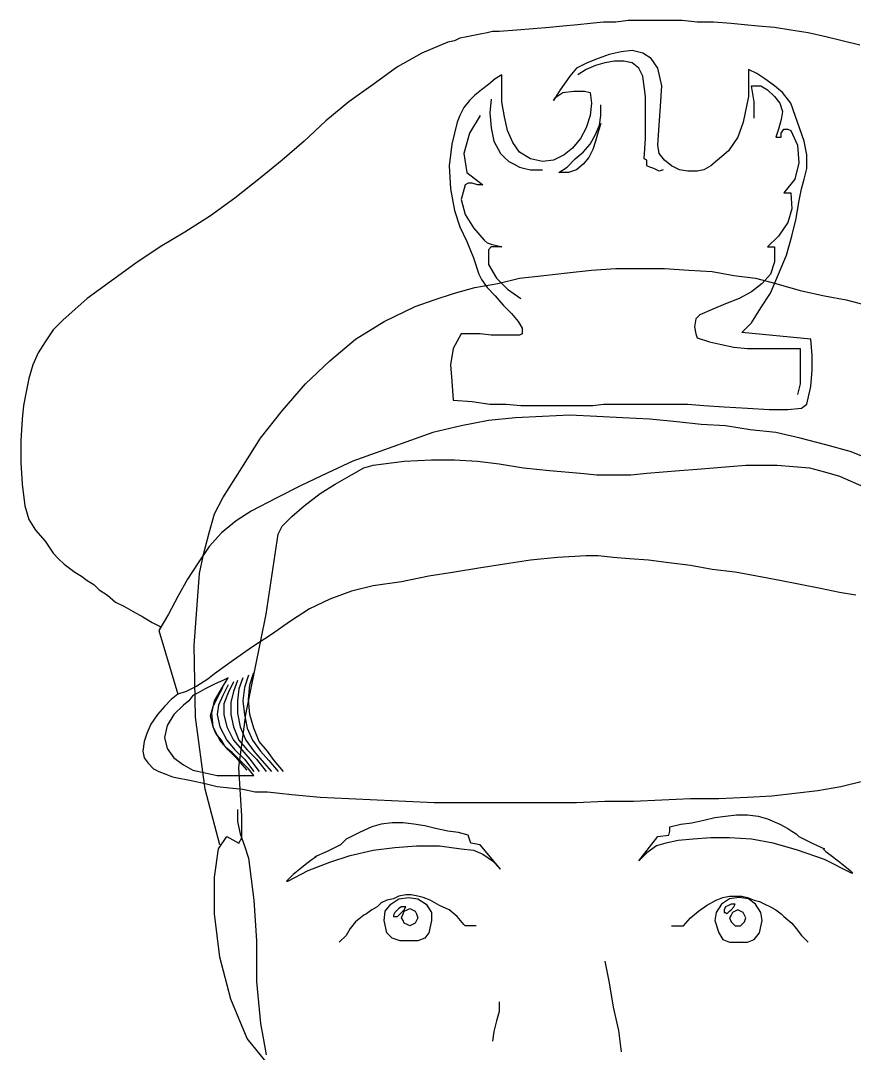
# Model space of a CAD drawing. Header units: millimetres. Extents: x -1624.82 to -1624.21, y 1860.8 to 1862.74.
# Drawn here: x -1624.6707 to -1624.4991, y 1862.5283 to 1862.7409 of the extents above; entities that cross this region are included whole.
import ezdxf

# ---------------------------------------------------------------- set-up
doc = ezdxf.new("R2010")
doc.units = ezdxf.units.MM
doc.header["$LTSCALE"] = 10
doc.layers.add('Humanos', color=2, linetype='Continuous')

msp = doc.modelspace()

# ---------------------------------------------------------------- linework, layer by layer
at = {"layer": 'Humanos'}
for p, q in [((-1624.56525, 1862.73924), (-1624.56859, 1862.73897)), ((-1624.5619, 1862.73953), (-1624.56525, 1862.73924)), ((-1624.55911, 1862.7398), (-1624.5619, 1862.73953)), ((-1624.55604, 1862.74008), (-1624.55911, 1862.7398)), ((-1624.55353, 1862.74036), (-1624.55604, 1862.74008)), ((-1624.55074, 1862.74064), (-1624.55353, 1862.74036)), ((-1624.54822, 1862.74064), (-1624.55074, 1862.74064)), ((-1624.54571, 1862.74092), (-1624.54822, 1862.74064)), ((-1624.54292, 1862.74092), (-1624.54571, 1862.74092)), ((-1624.54041, 1862.74092), (-1624.54292, 1862.74092)), ((-1624.53761, 1862.74092), (-1624.54041, 1862.74092)), ((-1624.53455, 1862.74092), (-1624.53761, 1862.74092)), ((-1624.53148, 1862.74064), (-1624.53455, 1862.74092)), ((-1624.52814, 1862.74064), (-1624.53148, 1862.74064)), ((-1624.5245, 1862.74036), (-1624.52814, 1862.74064)), ((-1624.52171, 1862.74008), (-1624.5245, 1862.74036)), ((-1624.51892, 1862.7398), (-1624.52171, 1862.74008)), ((-1624.51558, 1862.73953), (-1624.51892, 1862.7398)), ((-1624.51223, 1862.73897), (-1624.51558, 1862.73953)), ((-1624.58031, 1862.73729), (-1624.58143, 1862.73674)), ((-1624.57892, 1862.73758), (-1624.58031, 1862.73729)), ((-1624.57752, 1862.73785), (-1624.57892, 1862.73758)), ((-1624.57613, 1862.73814), (-1624.57752, 1862.73785)), ((-1624.57473, 1862.73841), (-1624.57613, 1862.73814)), ((-1624.57361, 1862.73868), (-1624.57473, 1862.73841)), ((-1624.57222, 1862.73868), (-1624.57361, 1862.73868)), ((-1624.56859, 1862.73897), (-1624.57222, 1862.73868)), ((-1624.50861, 1862.73841), (-1624.51223, 1862.73897)), ((-1624.50499, 1862.73758), (-1624.50861, 1862.73841)), ((-1624.50164, 1862.73674), (-1624.50499, 1862.73758)), ((-1624.58283, 1862.73646), (-1624.58813, 1862.73423)), ((-1624.58143, 1862.73674), (-1624.58283, 1862.73646)), ((-1624.498, 1862.7359), (-1624.50164, 1862.73674)), ((-1624.58813, 1862.73423), (-1624.59315, 1862.73144)), ((-1624.55185, 1862.73311), (-1624.55409, 1862.73227)), ((-1624.54962, 1862.73394), (-1624.55185, 1862.73311)), ((-1624.5471, 1862.7345), (-1624.54962, 1862.73394)), ((-1624.54487, 1862.73479), (-1624.5471, 1862.7345)), ((-1624.54264, 1862.73423), (-1624.54487, 1862.73479)), ((-1624.54096, 1862.73311), (-1624.54264, 1862.73423)), ((-1624.53957, 1862.73115), (-1624.54096, 1862.73311)), ((-1624.59315, 1862.73144), (-1624.59817, 1862.7278)), ((-1624.55632, 1862.73115), (-1624.55771, 1862.72948)), ((-1624.55409, 1862.73227), (-1624.55632, 1862.73115)), ((-1624.55436, 1862.73088), (-1624.55604, 1862.72976)), ((-1624.55241, 1862.73171), (-1624.55436, 1862.73088)), ((-1624.55045, 1862.73227), (-1624.55241, 1862.73171)), ((-1624.5485, 1862.73255), (-1624.55045, 1862.73227)), ((-1624.54655, 1862.73255), (-1624.5485, 1862.73255)), ((-1624.54487, 1862.73227), (-1624.54655, 1862.73255)), ((-1624.54348, 1862.73115), (-1624.54487, 1862.73227)), ((-1624.54264, 1862.72948), (-1624.54348, 1862.73115)), ((-1624.53873, 1862.72753), (-1624.53957, 1862.73115)), ((-1624.52088, 1862.73088), (-1624.52088, 1862.7253)), ((-1624.5192, 1862.73004), (-1624.52088, 1862.73088)), ((-1624.57306, 1862.72892), (-1624.57446, 1862.7278)), ((-1624.57166, 1862.72976), (-1624.57306, 1862.72892)), ((-1624.57166, 1862.72697), (-1624.57166, 1862.72976)), ((-1624.55771, 1862.72948), (-1624.55967, 1862.72669)), ((-1624.54208, 1862.7253), (-1624.54264, 1862.72948)), ((-1624.51753, 1862.72892), (-1624.5192, 1862.73004)), ((-1624.51558, 1862.72753), (-1624.51753, 1862.72892)), ((-1624.59817, 1862.7278), (-1624.6032, 1862.72418)), ((-1624.57585, 1862.72669), (-1624.57725, 1862.72557)), ((-1624.57446, 1862.7278), (-1624.57585, 1862.72669)), ((-1624.57166, 1862.72418), (-1624.57166, 1862.72697)), ((-1624.55967, 1862.72669), (-1624.56106, 1862.72445)), ((-1624.55911, 1862.72613), (-1624.55688, 1862.72641)), ((-1624.55688, 1862.72641), (-1624.55464, 1862.72641)), ((-1624.55464, 1862.72641), (-1624.55353, 1862.72613)), ((-1624.53902, 1862.72334), (-1624.53873, 1862.72753)), ((-1624.52032, 1862.72753), (-1624.51836, 1862.72753)), ((-1624.52004, 1862.72586), (-1624.52032, 1862.72753)), ((-1624.51836, 1862.72753), (-1624.51697, 1862.72669)), ((-1624.51697, 1862.72669), (-1624.51558, 1862.7253)), ((-1624.51391, 1862.72613), (-1624.51558, 1862.72753)), ((-1624.57836, 1862.72445), (-1624.57948, 1862.72306)), ((-1624.57725, 1862.72557), (-1624.57836, 1862.72445)), ((-1624.5739, 1862.72474), (-1624.57417, 1862.72195)), ((-1624.56106, 1862.72445), (-1624.56079, 1862.72501)), ((-1624.56079, 1862.72501), (-1624.55911, 1862.72613)), ((-1624.55353, 1862.72613), (-1624.55324, 1862.7239)), ((-1624.54208, 1862.72111), (-1624.54208, 1862.7253)), ((-1624.52088, 1862.7253), (-1624.522, 1862.71999)), ((-1624.51976, 1862.72418), (-1624.52004, 1862.72586)), ((-1624.51558, 1862.7253), (-1624.51446, 1862.7239)), ((-1624.51223, 1862.7239), (-1624.51391, 1862.72613)), ((-1624.6032, 1862.72418), (-1624.60794, 1862.72027)), ((-1624.57948, 1862.72306), (-1624.58031, 1862.72139)), ((-1624.57111, 1862.72111), (-1624.57166, 1862.72418)), ((-1624.55324, 1862.7239), (-1624.55353, 1862.72139)), ((-1624.5513, 1862.72139), (-1624.5513, 1862.72362)), ((-1624.53929, 1862.71943), (-1624.53902, 1862.72334)), ((-1624.51976, 1862.72251), (-1624.51976, 1862.72418)), ((-1624.51976, 1862.72083), (-1624.51976, 1862.72251)), ((-1624.51446, 1862.7239), (-1624.51391, 1862.72222)), ((-1624.51391, 1862.72222), (-1624.51419, 1862.72055)), ((-1624.51084, 1862.71999), (-1624.51223, 1862.7239)), ((-1624.60794, 1862.72027), (-1624.6124, 1862.71608)), ((-1624.58031, 1862.72139), (-1624.58087, 1862.71999)), ((-1624.57613, 1862.72139), (-1624.57836, 1862.71776)), ((-1624.57417, 1862.72195), (-1624.5739, 1862.71887)), ((-1624.57055, 1862.71831), (-1624.57111, 1862.72111)), ((-1624.55353, 1862.72139), (-1624.55436, 1862.71887)), ((-1624.55157, 1862.71943), (-1624.5513, 1862.72139)), ((-1624.54208, 1862.71664), (-1624.54208, 1862.72111)), ((-1624.51419, 1862.72055), (-1624.51475, 1862.7186)), ((-1624.58087, 1862.71999), (-1624.58199, 1862.71552)), ((-1624.5739, 1862.71887), (-1624.57334, 1862.71608)), ((-1624.56943, 1862.71581), (-1624.57055, 1862.71831)), ((-1624.55436, 1862.71887), (-1624.55548, 1862.71664)), ((-1624.55241, 1862.71748), (-1624.55157, 1862.71943)), ((-1624.55185, 1862.71804), (-1624.55241, 1862.71608)), ((-1624.5513, 1862.71972), (-1624.55185, 1862.71804)), ((-1624.53957, 1862.71525), (-1624.53929, 1862.71943)), ((-1624.522, 1862.71999), (-1624.52311, 1862.71692)), ((-1624.51475, 1862.7186), (-1624.51531, 1862.71692)), ((-1624.51419, 1862.71776), (-1624.51363, 1862.7186)), ((-1624.51363, 1862.7186), (-1624.51279, 1862.7186)), ((-1624.51279, 1862.7186), (-1624.51223, 1862.71831)), ((-1624.51223, 1862.71831), (-1624.51084, 1862.71525)), ((-1624.50945, 1862.71608), (-1624.51084, 1862.71999)), ((-1624.6124, 1862.71608), (-1624.61687, 1862.71217)), ((-1624.57836, 1862.71776), (-1624.57948, 1862.71357)), ((-1624.57334, 1862.71608), (-1624.57194, 1862.71357)), ((-1624.56803, 1862.71385), (-1624.56943, 1862.71581)), ((-1624.55548, 1862.71664), (-1624.55715, 1862.71469)), ((-1624.55353, 1862.71552), (-1624.55241, 1862.71748)), ((-1624.55241, 1862.71608), (-1624.55297, 1862.71441)), ((-1624.54236, 1862.71246), (-1624.54208, 1862.71664)), ((-1624.52311, 1862.71692), (-1624.52506, 1862.71413)), ((-1624.51531, 1862.71692), (-1624.51502, 1862.71692)), ((-1624.51502, 1862.71692), (-1624.51475, 1862.71692)), ((-1624.51475, 1862.71692), (-1624.51446, 1862.71692)), ((-1624.51446, 1862.71692), (-1624.51419, 1862.71692)), ((-1624.51419, 1862.71692), (-1624.51419, 1862.71776)), ((-1624.50889, 1862.71329), (-1624.50945, 1862.71608)), ((-1624.58199, 1862.71552), (-1624.58254, 1862.71106)), ((-1624.56581, 1862.71246), (-1624.56803, 1862.71385)), ((-1624.55715, 1862.71469), (-1624.55883, 1862.71329)), ((-1624.55659, 1862.71246), (-1624.55492, 1862.71385)), ((-1624.55492, 1862.71385), (-1624.55353, 1862.71552)), ((-1624.55297, 1862.71441), (-1624.5538, 1862.71273)), ((-1624.53929, 1862.71357), (-1624.53957, 1862.71525)), ((-1624.52506, 1862.71413), (-1624.52869, 1862.71106)), ((-1624.51084, 1862.71525), (-1624.51057, 1862.71162)), ((-1624.61687, 1862.71217), (-1624.62133, 1862.70855)), ((-1624.57948, 1862.71357), (-1624.57892, 1862.70967)), ((-1624.57194, 1862.71357), (-1624.57111, 1862.71273)), ((-1624.57111, 1862.71273), (-1624.57026, 1862.7119)), ((-1624.57026, 1862.7119), (-1624.56915, 1862.71134)), ((-1624.56329, 1862.7119), (-1624.56581, 1862.71246)), ((-1624.56106, 1862.71217), (-1624.56329, 1862.7119)), ((-1624.55883, 1862.71329), (-1624.56106, 1862.71217)), ((-1624.55827, 1862.71078), (-1624.55659, 1862.71246)), ((-1624.5538, 1862.71273), (-1624.55492, 1862.71134)), ((-1624.54181, 1862.71217), (-1624.54236, 1862.71246)), ((-1624.54181, 1862.71162), (-1624.54181, 1862.71217)), ((-1624.54181, 1862.71106), (-1624.54181, 1862.71162)), ((-1624.53817, 1862.71217), (-1624.53929, 1862.71357)), ((-1624.53678, 1862.71106), (-1624.53817, 1862.71217)), ((-1624.51057, 1862.71162), (-1624.5114, 1862.70828)), ((-1624.50889, 1862.7105), (-1624.50889, 1862.71329)), ((-1624.58254, 1862.71106), (-1624.58227, 1862.70632)), ((-1624.57892, 1862.70967), (-1624.57557, 1862.70715)), ((-1624.56915, 1862.71134), (-1624.56803, 1862.71078)), ((-1624.56803, 1862.71078), (-1624.56693, 1862.7105)), ((-1624.56693, 1862.7105), (-1624.56581, 1862.71023)), ((-1624.56581, 1862.71023), (-1624.56441, 1862.71023)), ((-1624.56441, 1862.71023), (-1624.56329, 1862.71023)), ((-1624.55994, 1862.70967), (-1624.55827, 1862.71078)), ((-1624.55799, 1862.70967), (-1624.55994, 1862.70967)), ((-1624.55632, 1862.71023), (-1624.55799, 1862.70967)), ((-1624.55492, 1862.71134), (-1624.55632, 1862.71023)), ((-1624.54125, 1862.71078), (-1624.54181, 1862.71106)), ((-1624.54041, 1862.7105), (-1624.54125, 1862.71078)), ((-1624.53985, 1862.71023), (-1624.54041, 1862.7105)), ((-1624.53929, 1862.70994), (-1624.53985, 1862.71023)), ((-1624.53846, 1862.71023), (-1624.53929, 1862.70994)), ((-1624.53511, 1862.71023), (-1624.53678, 1862.71106)), ((-1624.53343, 1862.70994), (-1624.53511, 1862.71023)), ((-1624.53148, 1862.70994), (-1624.53343, 1862.70994)), ((-1624.53008, 1862.71023), (-1624.53148, 1862.70994)), ((-1624.52869, 1862.71106), (-1624.53008, 1862.71023)), ((-1624.50945, 1862.70828), (-1624.50889, 1862.7105)), ((-1624.62133, 1862.70855), (-1624.62663, 1862.70437)), ((-1624.57864, 1862.70743), (-1624.5792, 1862.70715)), ((-1624.57781, 1862.70743), (-1624.57864, 1862.70743)), ((-1624.57669, 1862.70715), (-1624.57781, 1862.70743)), ((-1624.5114, 1862.70828), (-1624.51363, 1862.70549)), ((-1624.51001, 1862.70632), (-1624.50945, 1862.70828)), ((-1624.58227, 1862.70632), (-1624.58143, 1862.70185)), ((-1624.5792, 1862.70715), (-1624.58004, 1862.70409)), ((-1624.57557, 1862.70715), (-1624.57669, 1862.70715)), ((-1624.51363, 1862.70549), (-1624.51307, 1862.70549)), ((-1624.51307, 1862.70549), (-1624.51279, 1862.70549)), ((-1624.51279, 1862.70549), (-1624.51223, 1862.70549)), ((-1624.51223, 1862.70549), (-1624.51196, 1862.70214)), ((-1624.51057, 1862.70353), (-1624.51001, 1862.70632)), ((-1624.62663, 1862.70437), (-1624.63166, 1862.70074)), ((-1624.58004, 1862.70409), (-1624.5792, 1862.70102)), ((-1624.51113, 1862.70018), (-1624.51057, 1862.70353)), ((-1624.58143, 1862.70185), (-1624.58031, 1862.6985)), ((-1624.5792, 1862.70102), (-1624.57752, 1862.69823)), ((-1624.51196, 1862.70214), (-1624.51279, 1862.69935)), ((-1624.63166, 1862.70074), (-1624.63696, 1862.69739)), ((-1624.51279, 1862.69935), (-1624.51475, 1862.69655)), ((-1624.51196, 1862.69655), (-1624.51113, 1862.70018)), ((-1624.63696, 1862.69739), (-1624.64199, 1862.69432)), ((-1624.58031, 1862.6985), (-1624.57892, 1862.69544)), ((-1624.57752, 1862.69823), (-1624.57529, 1862.69571)), ((-1624.57892, 1862.69544), (-1624.57752, 1862.69209)), ((-1624.57529, 1862.69571), (-1624.57473, 1862.69515)), ((-1624.57473, 1862.69515), (-1624.5739, 1862.69488)), ((-1624.5739, 1862.69488), (-1624.57278, 1862.6946)), ((-1624.57278, 1862.6946), (-1624.57166, 1862.69432)), ((-1624.51475, 1862.69655), (-1624.51697, 1862.69432)), ((-1624.51307, 1862.69265), (-1624.51196, 1862.69655)), ((-1624.64199, 1862.69432), (-1624.64701, 1862.69097)), ((-1624.5739, 1862.69432), (-1624.57446, 1862.69376)), ((-1624.57446, 1862.69376), (-1624.57446, 1862.69069)), ((-1624.57306, 1862.69432), (-1624.5739, 1862.69432)), ((-1624.5725, 1862.69432), (-1624.57306, 1862.69432)), ((-1624.57166, 1862.69432), (-1624.5725, 1862.69432)), ((-1624.51697, 1862.69432), (-1624.51641, 1862.69432)), ((-1624.51641, 1862.69432), (-1624.51613, 1862.69432)), ((-1624.51613, 1862.69432), (-1624.51558, 1862.69432)), ((-1624.51558, 1862.69432), (-1624.51558, 1862.69125)), ((-1624.51475, 1862.68874), (-1624.51307, 1862.69265)), ((-1624.64701, 1862.69097), (-1624.65204, 1862.68734)), ((-1624.57752, 1862.69209), (-1624.5764, 1862.68874)), ((-1624.57446, 1862.69069), (-1624.57278, 1862.6879)), ((-1624.51558, 1862.69125), (-1624.51641, 1862.68874)), ((-1624.5764, 1862.68874), (-1624.57585, 1862.68762)), ((-1624.56803, 1862.6879), (-1624.56302, 1862.68846)), ((-1624.56302, 1862.68846), (-1624.55827, 1862.68901)), ((-1624.55827, 1862.68901), (-1624.55324, 1862.68957)), ((-1624.55324, 1862.68957), (-1624.54822, 1862.68986)), ((-1624.54822, 1862.68986), (-1624.5432, 1862.68986)), ((-1624.5432, 1862.68986), (-1624.53817, 1862.68986)), ((-1624.53817, 1862.68986), (-1624.53316, 1862.68957)), ((-1624.53316, 1862.68957), (-1624.52841, 1862.6893)), ((-1624.52841, 1862.6893), (-1624.52394, 1862.68846)), ((-1624.52394, 1862.68846), (-1624.51948, 1862.6879)), ((-1624.51641, 1862.68874), (-1624.51809, 1862.68678)), ((-1624.51641, 1862.68483), (-1624.51475, 1862.68874)), ((-1624.65204, 1862.68734), (-1624.65706, 1862.68372)), ((-1624.57725, 1862.68595), (-1624.5725, 1862.68678)), ((-1624.57585, 1862.68762), (-1624.57473, 1862.68595)), ((-1624.57278, 1862.6879), (-1624.57055, 1862.68566)), ((-1624.5725, 1862.68678), (-1624.56803, 1862.6879)), ((-1624.51809, 1862.68678), (-1624.52032, 1862.68511)), ((-1624.51948, 1862.6879), (-1624.51531, 1862.68678)), ((-1624.51531, 1862.68678), (-1624.51028, 1862.68539)), ((-1624.58562, 1862.68343), (-1624.58143, 1862.68483)), ((-1624.58143, 1862.68483), (-1624.57725, 1862.68595)), ((-1624.57473, 1862.68595), (-1624.57306, 1862.68427)), ((-1624.57306, 1862.68427), (-1624.57138, 1862.68232)), ((-1624.57055, 1862.68566), (-1624.56776, 1862.68372)), ((-1624.52032, 1862.68511), (-1624.52283, 1862.68372)), ((-1624.51836, 1862.68176), (-1624.51641, 1862.68483)), ((-1624.51028, 1862.68539), (-1624.50526, 1862.68427)), ((-1624.50526, 1862.68427), (-1624.50079, 1862.68343)), ((-1624.65706, 1862.68372), (-1624.66207, 1862.67925)), ((-1624.59594, 1862.67897), (-1624.58953, 1862.68204)), ((-1624.58953, 1862.68204), (-1624.58562, 1862.68343)), ((-1624.57138, 1862.68232), (-1624.56971, 1862.68064)), ((-1624.52562, 1862.6826), (-1624.52841, 1862.68148)), ((-1624.52283, 1862.68372), (-1624.52562, 1862.6826)), ((-1624.52032, 1862.67869), (-1624.51836, 1862.68176)), ((-1624.50079, 1862.68343), (-1624.49661, 1862.68232)), ((-1624.56971, 1862.68064), (-1624.56832, 1862.67897)), ((-1624.53093, 1862.68037), (-1624.53176, 1862.67952)), ((-1624.52841, 1862.68148), (-1624.53093, 1862.68037)), ((-1624.66207, 1862.67925), (-1624.66403, 1862.67729)), ((-1624.6018, 1862.67534), (-1624.59594, 1862.67897)), ((-1624.56832, 1862.67897), (-1624.56747, 1862.67758)), ((-1624.56747, 1862.67758), (-1624.56747, 1862.67646)), ((-1624.53176, 1862.67952), (-1624.53204, 1862.67785)), ((-1624.53204, 1862.67785), (-1624.53176, 1862.67646)), ((-1624.52227, 1862.67673), (-1624.52032, 1862.67869)), ((-1624.66403, 1862.67729), (-1624.66571, 1862.67478)), ((-1624.58004, 1862.67646), (-1624.58171, 1862.67339)), ((-1624.57948, 1862.67646), (-1624.58004, 1862.67646)), ((-1624.57808, 1862.67646), (-1624.57948, 1862.67646)), ((-1624.57613, 1862.67646), (-1624.57808, 1862.67646)), ((-1624.5739, 1862.67619), (-1624.57613, 1862.67646)), ((-1624.57166, 1862.67619), (-1624.5739, 1862.67619)), ((-1624.56971, 1862.67619), (-1624.57166, 1862.67619)), ((-1624.56803, 1862.67619), (-1624.56971, 1862.67619)), ((-1624.56747, 1862.67646), (-1624.56803, 1862.67619)), ((-1624.53176, 1862.67646), (-1624.53148, 1862.67563)), ((-1624.53148, 1862.67563), (-1624.52897, 1862.67478)), ((-1624.50805, 1862.67534), (-1624.52227, 1862.67673)), ((-1624.66571, 1862.67478), (-1624.6671, 1862.67255)), ((-1624.60711, 1862.67088), (-1624.6018, 1862.67534)), ((-1624.58171, 1862.67339), (-1624.58227, 1862.67005)), ((-1624.52897, 1862.67478), (-1624.52646, 1862.67423)), ((-1624.52646, 1862.67423), (-1624.52394, 1862.67367)), ((-1624.52394, 1862.67367), (-1624.52115, 1862.67339)), ((-1624.52115, 1862.67339), (-1624.51836, 1862.67339)), ((-1624.51836, 1862.67339), (-1624.51586, 1862.67339)), ((-1624.51586, 1862.67339), (-1624.51307, 1862.67339)), ((-1624.51307, 1862.67339), (-1624.51028, 1862.67339)), ((-1624.51028, 1862.67339), (-1624.51028, 1862.67116)), ((-1624.50778, 1862.67199), (-1624.50805, 1862.67534)), ((-1624.6671, 1862.67255), (-1624.66821, 1862.67005)), ((-1624.51028, 1862.67116), (-1624.51028, 1862.66864)), ((-1624.50778, 1862.66893), (-1624.50778, 1862.67199)), ((-1624.66821, 1862.67005), (-1624.66906, 1862.66725)), ((-1624.61213, 1862.66614), (-1624.60711, 1862.67088)), ((-1624.58227, 1862.67005), (-1624.58199, 1862.6667)), ((-1624.66906, 1862.66725), (-1624.66961, 1862.66446)), ((-1624.51028, 1862.66864), (-1624.51028, 1862.66614)), ((-1624.50805, 1862.66558), (-1624.50778, 1862.66893)), ((-1624.61687, 1862.66056), (-1624.61213, 1862.66614)), ((-1624.58199, 1862.6667), (-1624.58171, 1862.66279)), ((-1624.51028, 1862.66614), (-1624.51084, 1862.66391)), ((-1624.50889, 1862.66195), (-1624.50805, 1862.66558)), ((-1624.66961, 1862.66446), (-1624.67017, 1862.66167)), ((-1624.58171, 1862.66279), (-1624.57781, 1862.6625)), ((-1624.67017, 1862.66167), (-1624.67045, 1862.65888)), ((-1624.62133, 1862.65497), (-1624.61687, 1862.66056)), ((-1624.57781, 1862.6625), (-1624.57417, 1862.66195)), ((-1624.57417, 1862.66195), (-1624.57082, 1862.66195)), ((-1624.57082, 1862.66195), (-1624.56776, 1862.66167)), ((-1624.56776, 1862.66167), (-1624.56497, 1862.66167)), ((-1624.56497, 1862.66167), (-1624.56246, 1862.66167)), ((-1624.56246, 1862.66167), (-1624.56023, 1862.66167)), ((-1624.56023, 1862.66167), (-1624.55771, 1862.66167)), ((-1624.55771, 1862.66167), (-1624.55548, 1862.66167)), ((-1624.55548, 1862.66167), (-1624.55297, 1862.66167)), ((-1624.55297, 1862.66167), (-1624.55074, 1862.66195)), ((-1624.55074, 1862.66195), (-1624.54795, 1862.66195)), ((-1624.54795, 1862.66195), (-1624.54516, 1862.66195)), ((-1624.54516, 1862.66195), (-1624.54208, 1862.66195)), ((-1624.54208, 1862.66195), (-1624.53873, 1862.66195)), ((-1624.53873, 1862.66195), (-1624.53511, 1862.66195)), ((-1624.53511, 1862.66195), (-1624.53343, 1862.66195)), ((-1624.53343, 1862.66195), (-1624.53008, 1862.66167)), ((-1624.53008, 1862.66167), (-1624.5259, 1862.66139)), ((-1624.5259, 1862.66139), (-1624.52115, 1862.66111)), ((-1624.52115, 1862.66111), (-1624.51669, 1862.66083)), ((-1624.51669, 1862.66083), (-1624.51279, 1862.66083)), ((-1624.51279, 1862.66083), (-1624.51001, 1862.66111)), ((-1624.51001, 1862.66111), (-1624.50889, 1862.66195)), ((-1624.67045, 1862.65888), (-1624.67073, 1862.65442)), ((-1624.57446, 1862.6586), (-1624.58004, 1862.65748)), ((-1624.56887, 1862.65916), (-1624.57446, 1862.6586)), ((-1624.56329, 1862.65944), (-1624.56887, 1862.65916)), ((-1624.55771, 1862.65971), (-1624.56329, 1862.65944)), ((-1624.55213, 1862.65944), (-1624.55771, 1862.65971)), ((-1624.54683, 1862.65916), (-1624.55213, 1862.65944)), ((-1624.54125, 1862.65888), (-1624.54683, 1862.65916)), ((-1624.53567, 1862.65832), (-1624.54125, 1862.65888)), ((-1624.58004, 1862.65748), (-1624.58589, 1862.65609)), ((-1624.53064, 1862.65776), (-1624.53567, 1862.65832)), ((-1624.52562, 1862.65748), (-1624.53064, 1862.65776)), ((-1624.52059, 1862.65665), (-1624.52562, 1862.65748)), ((-1624.51531, 1862.65609), (-1624.52059, 1862.65665)), ((-1624.67073, 1862.65442), (-1624.67073, 1862.64995)), ((-1624.62524, 1862.64883), (-1624.62133, 1862.65497)), ((-1624.59148, 1862.65413), (-1624.59677, 1862.65218)), ((-1624.58589, 1862.65609), (-1624.59148, 1862.65413)), ((-1624.51028, 1862.65497), (-1624.51531, 1862.65609)), ((-1624.50499, 1862.65357), (-1624.51028, 1862.65497)), ((-1624.59677, 1862.65218), (-1624.60236, 1862.65022)), ((-1624.49996, 1862.65218), (-1624.50499, 1862.65357)), ((-1624.49494, 1862.65022), (-1624.49996, 1862.65218)), ((-1624.67073, 1862.64995), (-1624.67045, 1862.64548)), ((-1624.60236, 1862.65022), (-1624.60766, 1862.64772)), ((-1624.59817, 1862.64939), (-1624.59176, 1862.65022)), ((-1624.59176, 1862.65022), (-1624.58618, 1862.65051)), ((-1624.58618, 1862.65051), (-1624.58143, 1862.65051)), ((-1624.58143, 1862.65051), (-1624.57669, 1862.65022)), ((-1624.57669, 1862.65022), (-1624.57222, 1862.64967)), ((-1624.62915, 1862.64269), (-1624.62524, 1862.64883)), ((-1624.60264, 1862.64743), (-1624.60012, 1862.64883)), ((-1624.60012, 1862.64883), (-1624.59817, 1862.64939)), ((-1624.57222, 1862.64967), (-1624.5672, 1862.64883)), ((-1624.5672, 1862.64883), (-1624.5619, 1862.64828)), ((-1624.5619, 1862.64828), (-1624.55548, 1862.64772)), ((-1624.54181, 1862.64772), (-1624.53846, 1862.64799)), ((-1624.53846, 1862.64799), (-1624.53511, 1862.64828)), ((-1624.53511, 1862.64828), (-1624.53148, 1862.64855)), ((-1624.53148, 1862.64855), (-1624.52814, 1862.64883)), ((-1624.52814, 1862.64883), (-1624.52479, 1862.64911)), ((-1624.52479, 1862.64911), (-1624.52144, 1862.64939)), ((-1624.52144, 1862.64939), (-1624.51809, 1862.64939)), ((-1624.51809, 1862.64939), (-1624.51502, 1862.64939)), ((-1624.51502, 1862.64939), (-1624.51167, 1862.64911)), ((-1624.51167, 1862.64911), (-1624.50833, 1862.64883)), ((-1624.50833, 1862.64883), (-1624.50526, 1862.64799)), ((-1624.50526, 1862.64799), (-1624.50219, 1862.64716)), ((-1624.60766, 1862.64772), (-1624.61296, 1862.64521)), ((-1624.60599, 1862.64548), (-1624.60264, 1862.64743)), ((-1624.55548, 1862.64772), (-1624.55213, 1862.64743)), ((-1624.55213, 1862.64743), (-1624.54878, 1862.64743)), ((-1624.54878, 1862.64743), (-1624.54516, 1862.64743)), ((-1624.54516, 1862.64743), (-1624.54181, 1862.64772)), ((-1624.50219, 1862.64716), (-1624.49717, 1862.64493)), ((-1624.67045, 1862.64548), (-1624.66989, 1862.64102)), ((-1624.61296, 1862.64521), (-1624.61799, 1862.64269)), ((-1624.6124, 1862.64102), (-1624.60905, 1862.64354)), ((-1624.60905, 1862.64354), (-1624.60599, 1862.64548)), ((-1624.63082, 1862.63934), (-1624.62915, 1862.64269)), ((-1624.61799, 1862.64269), (-1624.62329, 1862.6399)), ((-1624.66989, 1862.64102), (-1624.66906, 1862.63823)), ((-1624.63194, 1862.63544), (-1624.63082, 1862.63934)), ((-1624.62329, 1862.6399), (-1624.62636, 1862.63795)), ((-1624.61492, 1862.63879), (-1624.6124, 1862.64102)), ((-1624.66906, 1862.63823), (-1624.66766, 1862.636)), ((-1624.62636, 1862.63795), (-1624.62942, 1862.63544)), ((-1624.61687, 1862.63684), (-1624.61492, 1862.63879)), ((-1624.66766, 1862.636), (-1624.66571, 1862.63376)), ((-1624.63306, 1862.63126), (-1624.63194, 1862.63544)), ((-1624.62942, 1862.63544), (-1624.63194, 1862.63265)), ((-1624.62022, 1862.61869), (-1624.61771, 1862.63516)), ((-1624.61771, 1862.63516), (-1624.61687, 1862.63684)), ((-1624.66571, 1862.63376), (-1624.66403, 1862.63126)), ((-1624.66403, 1862.63126), (-1624.66292, 1862.63014)), ((-1624.63194, 1862.63265), (-1624.63417, 1862.6293)), ((-1624.63389, 1862.62706), (-1624.63306, 1862.63126)), ((-1624.66292, 1862.63014), (-1624.6618, 1862.62902)), ((-1624.6618, 1862.62902), (-1624.66068, 1862.62818)), ((-1624.63417, 1862.6293), (-1624.63641, 1862.62595)), ((-1624.57111, 1862.62902), (-1624.5764, 1862.62818)), ((-1624.56581, 1862.62985), (-1624.57111, 1862.62902)), ((-1624.56023, 1862.63041), (-1624.56581, 1862.62985)), ((-1624.55436, 1862.6307), (-1624.56023, 1862.63041)), ((-1624.55185, 1862.6307), (-1624.55436, 1862.6307)), ((-1624.54878, 1862.63041), (-1624.55185, 1862.6307)), ((-1624.54543, 1862.63014), (-1624.54878, 1862.63041)), ((-1624.54152, 1862.62985), (-1624.54543, 1862.63014)), ((-1624.53734, 1862.6293), (-1624.54152, 1862.62985)), ((-1624.53288, 1862.62874), (-1624.53734, 1862.6293)), ((-1624.52841, 1862.62791), (-1624.53288, 1862.62874)), ((-1624.66068, 1862.62818), (-1624.65957, 1862.62735)), ((-1624.65957, 1862.62735), (-1624.65818, 1862.62651)), ((-1624.65818, 1862.62651), (-1624.65706, 1862.62567)), ((-1624.63501, 1862.61228), (-1624.63389, 1862.62706)), ((-1624.58674, 1862.62651), (-1624.59232, 1862.62539)), ((-1624.58143, 1862.62735), (-1624.58674, 1862.62651)), ((-1624.5764, 1862.62818), (-1624.58143, 1862.62735)), ((-1624.52367, 1862.62735), (-1624.52841, 1862.62791)), ((-1624.5192, 1862.62651), (-1624.52367, 1862.62735)), ((-1624.51446, 1862.62567), (-1624.5192, 1862.62651)), ((-1624.65706, 1862.62567), (-1624.65566, 1862.62483)), ((-1624.65566, 1862.62483), (-1624.65454, 1862.62371)), ((-1624.63641, 1862.62595), (-1624.63835, 1862.62232)), ((-1624.59817, 1862.62456), (-1624.60264, 1862.62344)), ((-1624.59232, 1862.62539), (-1624.59817, 1862.62456)), ((-1624.51028, 1862.62483), (-1624.51446, 1862.62567)), ((-1624.5061, 1862.624), (-1624.51028, 1862.62483)), ((-1624.65454, 1862.62371), (-1624.65287, 1862.6226)), ((-1624.65287, 1862.6226), (-1624.65119, 1862.62121)), ((-1624.63835, 1862.62232), (-1624.64031, 1862.61869)), ((-1624.60264, 1862.62344), (-1624.60711, 1862.62177)), ((-1624.50219, 1862.62316), (-1624.5061, 1862.624)), ((-1624.49884, 1862.6226), (-1624.50219, 1862.62316)), ((-1624.65119, 1862.62121), (-1624.64952, 1862.62037)), ((-1624.64952, 1862.62037), (-1624.64757, 1862.61925)), ((-1624.60711, 1862.62177), (-1624.61129, 1862.61981)), ((-1624.64757, 1862.61925), (-1624.64561, 1862.61813)), ((-1624.64561, 1862.61813), (-1624.64366, 1862.61703)), ((-1624.64031, 1862.61869), (-1624.64226, 1862.61534)), ((-1624.62245, 1862.60754), (-1624.62022, 1862.61869)), ((-1624.61129, 1862.61981), (-1624.61519, 1862.6173)), ((-1624.64366, 1862.61703), (-1624.64199, 1862.61618)), ((-1624.64199, 1862.61618), (-1624.64199, 1862.6159)), ((-1624.61519, 1862.6173), (-1624.6191, 1862.61451)), ((-1624.64226, 1862.61534), (-1624.63835, 1862.60223)), ((-1624.6191, 1862.61451), (-1624.62301, 1862.612)), ((-1624.63473, 1862.59749), (-1624.63501, 1862.61228)), ((-1624.62301, 1862.612), (-1624.62692, 1862.60921)), ((-1624.62692, 1862.60921), (-1624.63082, 1862.60642)), ((-1624.62441, 1862.59805), (-1624.62245, 1862.60754)), ((-1624.63221, 1862.6053), (-1624.63445, 1862.6039)), ((-1624.63082, 1862.60642), (-1624.63221, 1862.6053)), ((-1624.62942, 1862.60335), (-1624.62803, 1862.60558)), ((-1624.62803, 1862.60558), (-1624.62915, 1862.60502)), ((-1624.62497, 1862.60558), (-1624.6258, 1862.60335)), ((-1624.62385, 1862.60614), (-1624.62468, 1862.60363)), ((-1624.62357, 1862.60419), (-1624.62274, 1862.60669)), ((-1624.63445, 1862.6039), (-1624.63668, 1862.60279)), ((-1624.63277, 1862.60335), (-1624.63417, 1862.60251)), ((-1624.63166, 1862.6039), (-1624.63277, 1862.60335)), ((-1624.63054, 1862.60446), (-1624.63166, 1862.6039)), ((-1624.63082, 1862.60084), (-1624.62942, 1862.60335)), ((-1624.62915, 1862.60502), (-1624.63054, 1862.60446)), ((-1624.63027, 1862.6014), (-1624.62915, 1862.60363)), ((-1624.62803, 1862.60419), (-1624.62915, 1862.60195)), ((-1624.62692, 1862.60475), (-1624.62803, 1862.60251)), ((-1624.62607, 1862.60502), (-1624.62692, 1862.60279)), ((-1624.6258, 1862.60335), (-1624.62607, 1862.60084)), ((-1624.62468, 1862.60363), (-1624.62497, 1862.60084)), ((-1624.62385, 1862.60111), (-1624.62357, 1862.60419)), ((-1624.63976, 1862.60111), (-1624.64115, 1862.59972)), ((-1624.63835, 1862.60223), (-1624.63976, 1862.60111)), ((-1624.63668, 1862.60279), (-1624.63835, 1862.60223)), ((-1624.63529, 1862.60195), (-1624.63612, 1862.60084)), ((-1624.63417, 1862.60251), (-1624.63529, 1862.60195)), ((-1624.6311, 1862.59972), (-1624.63027, 1862.6014)), ((-1624.62915, 1862.60195), (-1624.62998, 1862.6)), ((-1624.62803, 1862.60251), (-1624.62888, 1862.60028)), ((-1624.62692, 1862.60279), (-1624.62747, 1862.60055)), ((-1624.62357, 1862.59805), (-1624.62385, 1862.60111)), ((-1624.64115, 1862.59972), (-1624.64255, 1862.59805)), ((-1624.63724, 1862.6), (-1624.6392, 1862.59805)), ((-1624.63612, 1862.60084), (-1624.63724, 1862.6)), ((-1624.63166, 1862.59776), (-1624.6311, 1862.59972)), ((-1624.63138, 1862.59832), (-1624.63082, 1862.60084)), ((-1624.62998, 1862.6), (-1624.63027, 1862.59805)), ((-1624.62888, 1862.60028), (-1624.62888, 1862.59805)), ((-1624.62747, 1862.60055), (-1624.62747, 1862.59805)), ((-1624.62607, 1862.60084), (-1624.62607, 1862.59832)), ((-1624.62497, 1862.60084), (-1624.62468, 1862.59805)), ((-1624.64255, 1862.59805), (-1624.64394, 1862.59609)), ((-1624.6392, 1862.59805), (-1624.64059, 1862.59581)), ((-1624.63277, 1862.5827), (-1624.63473, 1862.59749)), ((-1624.6311, 1862.59553), (-1624.63166, 1862.59776)), ((-1624.6311, 1862.59553), (-1624.63138, 1862.59832)), ((-1624.63027, 1862.59805), (-1624.62971, 1862.59553)), ((-1624.62888, 1862.59805), (-1624.62832, 1862.59553)), ((-1624.62747, 1862.59805), (-1624.62692, 1862.59553)), ((-1624.62607, 1862.59832), (-1624.62553, 1862.59553)), ((-1624.6258, 1862.58716), (-1624.62441, 1862.59805)), ((-1624.62468, 1862.59805), (-1624.62413, 1862.59526)), ((-1624.62274, 1862.59526), (-1624.62357, 1862.59805)), ((-1624.64394, 1862.59609), (-1624.64478, 1862.59414)), ((-1624.64059, 1862.59581), (-1624.64115, 1862.5933)), ((-1624.63054, 1862.59414), (-1624.6311, 1862.59553)), ((-1624.62971, 1862.59274), (-1624.6311, 1862.59553)), ((-1624.62971, 1862.59553), (-1624.62832, 1862.59274)), ((-1624.62832, 1862.59553), (-1624.62692, 1862.59274)), ((-1624.62692, 1862.59553), (-1624.6258, 1862.59274)), ((-1624.62553, 1862.59553), (-1624.62441, 1862.59274)), ((-1624.62413, 1862.59526), (-1624.62301, 1862.59274)), ((-1624.62162, 1862.59247), (-1624.62274, 1862.59526)), ((-1624.64534, 1862.59247), (-1624.64561, 1862.59051)), ((-1624.64478, 1862.59414), (-1624.64534, 1862.59247)), ((-1624.64115, 1862.5933), (-1624.64059, 1862.59106)), ((-1624.62942, 1862.59274), (-1624.63054, 1862.59414)), ((-1624.62803, 1862.59079), (-1624.62971, 1862.59274)), ((-1624.62859, 1862.59135), (-1624.62942, 1862.59274)), ((-1624.62832, 1862.59274), (-1624.62663, 1862.59079)), ((-1624.62692, 1862.59274), (-1624.62524, 1862.59079)), ((-1624.6258, 1862.59274), (-1624.62413, 1862.59079)), ((-1624.62441, 1862.59274), (-1624.62274, 1862.59051)), ((-1624.62301, 1862.59274), (-1624.62133, 1862.59051)), ((-1624.61994, 1862.59051), (-1624.62162, 1862.59247)), ((-1624.64561, 1862.59051), (-1624.64534, 1862.58912)), ((-1624.64059, 1862.59106), (-1624.6392, 1862.58912)), ((-1624.62719, 1862.59023), (-1624.62859, 1862.59135)), ((-1624.62607, 1862.58883), (-1624.62803, 1862.59079)), ((-1624.62663, 1862.59079), (-1624.62468, 1862.58883)), ((-1624.62524, 1862.59079), (-1624.62357, 1862.58883)), ((-1624.62413, 1862.59079), (-1624.62218, 1862.58883)), ((-1624.62274, 1862.59051), (-1624.62106, 1862.58856)), ((-1624.62133, 1862.59051), (-1624.61966, 1862.58856)), ((-1624.61854, 1862.58856), (-1624.61994, 1862.59051)), ((-1624.64534, 1862.58912), (-1624.6445, 1862.588)), ((-1624.6392, 1862.58912), (-1624.63724, 1862.58772)), ((-1624.62607, 1862.58912), (-1624.62719, 1862.59023)), ((-1624.62497, 1862.588), (-1624.62607, 1862.58912)), ((-1624.62413, 1862.5866), (-1624.62607, 1862.58883)), ((-1624.62468, 1862.58883), (-1624.62274, 1862.58633)), ((-1624.62357, 1862.58883), (-1624.62162, 1862.58633)), ((-1624.62218, 1862.58883), (-1624.62022, 1862.58633)), ((-1624.62106, 1862.58856), (-1624.6191, 1862.58633)), ((-1624.61966, 1862.58856), (-1624.61771, 1862.58633)), ((-1624.6166, 1862.58633), (-1624.61854, 1862.58856)), ((-1624.6445, 1862.588), (-1624.64338, 1862.58688)), ((-1624.64338, 1862.58688), (-1624.64226, 1862.58633)), ((-1624.64226, 1862.58633), (-1624.64087, 1862.58577)), ((-1624.63724, 1862.58772), (-1624.63529, 1862.5866)), ((-1624.63529, 1862.5866), (-1624.63277, 1862.58604)), ((-1624.62553, 1862.5827), (-1624.6258, 1862.58716)), ((-1624.62385, 1862.58688), (-1624.62497, 1862.588)), ((-1624.62274, 1862.58548), (-1624.62385, 1862.58688)), ((-1624.64087, 1862.58577), (-1624.63947, 1862.58521)), ((-1624.63947, 1862.58521), (-1624.63808, 1862.58492)), ((-1624.63808, 1862.58492), (-1624.63668, 1862.58465)), ((-1624.63668, 1862.58465), (-1624.63529, 1862.58438)), ((-1624.63529, 1862.58438), (-1624.63277, 1862.58382)), ((-1624.63277, 1862.58604), (-1624.63027, 1862.58548)), ((-1624.63027, 1862.58548), (-1624.62776, 1862.58548)), ((-1624.62776, 1862.58548), (-1624.62524, 1862.58548)), ((-1624.62524, 1862.58548), (-1624.62274, 1862.58548)), ((-1624.50191, 1862.58326), (-1624.49717, 1862.58438)), ((-1624.63277, 1862.58382), (-1624.63027, 1862.58326)), ((-1624.62971, 1862.57125), (-1624.63277, 1862.5827)), ((-1624.63027, 1862.58326), (-1624.62776, 1862.58298)), ((-1624.62776, 1862.58298), (-1624.62497, 1862.5827)), ((-1624.62524, 1862.57712), (-1624.62553, 1862.5827)), ((-1624.62497, 1862.5827), (-1624.62245, 1862.58214)), ((-1624.62245, 1862.58214), (-1624.61994, 1862.58214)), ((-1624.61994, 1862.58214), (-1624.61743, 1862.58186)), ((-1624.61743, 1862.58186), (-1624.61492, 1862.58159)), ((-1624.51613, 1862.5813), (-1624.5114, 1862.58186)), ((-1624.5114, 1862.58186), (-1624.50666, 1862.58242)), ((-1624.50666, 1862.58242), (-1624.50191, 1862.58326)), ((-1624.61492, 1862.58159), (-1624.60905, 1862.58103)), ((-1624.60905, 1862.58103), (-1624.6032, 1862.58074)), ((-1624.6032, 1862.58074), (-1624.59733, 1862.58047)), ((-1624.59733, 1862.58047), (-1624.59148, 1862.58019)), ((-1624.59148, 1862.58019), (-1624.58562, 1862.57991)), ((-1624.58562, 1862.57991), (-1624.57975, 1862.57991)), ((-1624.57975, 1862.57991), (-1624.5739, 1862.57991)), ((-1624.5739, 1862.57991), (-1624.56803, 1862.57991)), ((-1624.56803, 1862.57991), (-1624.56218, 1862.57991)), ((-1624.56218, 1862.57991), (-1624.55632, 1862.57991)), ((-1624.55632, 1862.57991), (-1624.55045, 1862.58019)), ((-1624.55045, 1862.58019), (-1624.5446, 1862.58019)), ((-1624.5446, 1862.58019), (-1624.53873, 1862.58047)), ((-1624.53873, 1862.58047), (-1624.53288, 1862.58074)), ((-1624.53288, 1862.58074), (-1624.52702, 1862.58074)), ((-1624.52702, 1862.58074), (-1624.52115, 1862.58103)), ((-1624.52115, 1862.58103), (-1624.51613, 1862.5813)), ((-1624.62607, 1862.57851), (-1624.62607, 1862.576)), ((-1624.62607, 1862.576), (-1624.62553, 1862.57349)), ((-1624.62524, 1862.57265), (-1624.62524, 1862.57712)), ((-1624.5965, 1862.57545), (-1624.59845, 1862.57489)), ((-1624.59427, 1862.57572), (-1624.5965, 1862.57545)), ((-1624.59203, 1862.57572), (-1624.59427, 1862.57572)), ((-1624.5898, 1862.57545), (-1624.59203, 1862.57572)), ((-1624.58757, 1862.57516), (-1624.5898, 1862.57545)), ((-1624.53707, 1862.57489), (-1624.53482, 1862.57545)), ((-1624.53482, 1862.57545), (-1624.5326, 1862.57572)), ((-1624.5326, 1862.57572), (-1624.53008, 1862.57628)), ((-1624.53008, 1862.57628), (-1624.52785, 1862.57684)), ((-1624.52785, 1862.57684), (-1624.52562, 1862.57712)), ((-1624.52562, 1862.57712), (-1624.52339, 1862.57739)), ((-1624.52339, 1862.57739), (-1624.52115, 1862.57739)), ((-1624.52115, 1862.57739), (-1624.51892, 1862.57712)), ((-1624.51892, 1862.57712), (-1624.51697, 1862.57656)), ((-1624.51697, 1862.57656), (-1624.51446, 1862.57545)), ((-1624.51446, 1862.57545), (-1624.51279, 1862.5746)), ((-1624.62553, 1862.57349), (-1624.62468, 1862.57098)), ((-1624.60097, 1862.57377), (-1624.60264, 1862.57293)), ((-1624.59845, 1862.57489), (-1624.60097, 1862.57377)), ((-1624.58534, 1862.5746), (-1624.58757, 1862.57516)), ((-1624.58283, 1862.57404), (-1624.58534, 1862.5746)), ((-1624.5806, 1862.57377), (-1624.58283, 1862.57404)), ((-1624.57864, 1862.57321), (-1624.5806, 1862.57377)), ((-1624.53734, 1862.57321), (-1624.53707, 1862.57404)), ((-1624.53707, 1862.57404), (-1624.53707, 1862.57489)), ((-1624.51279, 1862.5746), (-1624.51196, 1862.57404)), ((-1624.51196, 1862.57404), (-1624.51113, 1862.57349)), ((-1624.51113, 1862.57349), (-1624.51057, 1862.57293)), ((-1624.62998, 1862.57042), (-1624.62832, 1862.57293)), ((-1624.62832, 1862.57293), (-1624.6258, 1862.57154)), ((-1624.6258, 1862.57154), (-1624.62524, 1862.57265)), ((-1624.60487, 1862.57125), (-1624.60599, 1862.5707)), ((-1624.60431, 1862.57181), (-1624.60487, 1862.57125)), ((-1624.60376, 1862.57237), (-1624.60431, 1862.57181)), ((-1624.60264, 1862.57293), (-1624.60376, 1862.57237)), ((-1624.57836, 1862.57237), (-1624.57864, 1862.57321)), ((-1624.57808, 1862.57154), (-1624.57836, 1862.57237)), ((-1624.57613, 1862.57125), (-1624.57808, 1862.57154)), ((-1624.57194, 1862.56623), (-1624.57613, 1862.57125)), ((-1624.54348, 1862.5679), (-1624.53957, 1862.57293)), ((-1624.5379, 1862.57154), (-1624.53985, 1862.57098)), ((-1624.53957, 1862.57293), (-1624.53734, 1862.57321)), ((-1624.53538, 1862.5721), (-1624.5379, 1862.57154)), ((-1624.53232, 1862.57237), (-1624.53538, 1862.5721)), ((-1624.52869, 1862.57265), (-1624.53232, 1862.57237)), ((-1624.52479, 1862.57265), (-1624.52869, 1862.57265)), ((-1624.52032, 1862.57237), (-1624.52479, 1862.57265)), ((-1624.51586, 1862.57154), (-1624.52032, 1862.57237)), ((-1624.51084, 1862.57014), (-1624.51586, 1862.57154)), ((-1624.51057, 1862.57293), (-1624.50945, 1862.57237)), ((-1624.50945, 1862.57237), (-1624.50778, 1862.57154)), ((-1624.50778, 1862.57154), (-1624.50526, 1862.57042)), ((-1624.63082, 1862.56456), (-1624.62998, 1862.57042)), ((-1624.62468, 1862.57098), (-1624.62385, 1862.56846)), ((-1624.60766, 1862.56986), (-1624.61017, 1862.56875)), ((-1624.60599, 1862.5707), (-1624.60766, 1862.56986)), ((-1624.60291, 1862.56902), (-1624.59817, 1862.57014)), ((-1624.59817, 1862.57014), (-1624.59371, 1862.5707)), ((-1624.59371, 1862.5707), (-1624.58924, 1862.57098)), ((-1624.58924, 1862.57098), (-1624.5845, 1862.57098)), ((-1624.5845, 1862.57098), (-1624.58004, 1862.57042)), ((-1624.58004, 1862.57042), (-1624.57752, 1862.57014)), ((-1624.57752, 1862.57014), (-1624.57557, 1862.56931)), ((-1624.57557, 1862.56931), (-1624.57361, 1862.5679)), ((-1624.54181, 1862.56958), (-1624.54348, 1862.5679)), ((-1624.53985, 1862.57098), (-1624.54181, 1862.56958)), ((-1624.50526, 1862.56819), (-1624.51084, 1862.57014)), ((-1624.50554, 1862.57042), (-1624.50499, 1862.56986)), ((-1624.50526, 1862.57042), (-1624.50554, 1862.57042)), ((-1624.50499, 1862.56986), (-1624.50387, 1862.56902)), ((-1624.62385, 1862.56846), (-1624.62274, 1862.55982)), ((-1624.61185, 1862.56735), (-1624.61325, 1862.56623)), ((-1624.61073, 1862.56819), (-1624.61185, 1862.56735)), ((-1624.61157, 1862.56596), (-1624.60711, 1862.56763)), ((-1624.6099, 1862.56875), (-1624.61073, 1862.56819)), ((-1624.61017, 1862.56875), (-1624.6099, 1862.56875)), ((-1624.60711, 1862.56763), (-1624.60291, 1862.56902)), ((-1624.57361, 1862.5679), (-1624.57194, 1862.56623)), ((-1624.49968, 1862.5654), (-1624.50526, 1862.56819)), ((-1624.50387, 1862.56902), (-1624.50247, 1862.5679)), ((-1624.50247, 1862.5679), (-1624.50108, 1862.56679)), ((-1624.61575, 1862.56372), (-1624.61157, 1862.56596)), ((-1624.61464, 1862.56511), (-1624.61548, 1862.56428)), ((-1624.61325, 1862.56623), (-1624.61464, 1862.56511)), ((-1624.50108, 1862.56679), (-1624.49996, 1862.56596)), ((-1624.49996, 1862.56596), (-1624.4994, 1862.5654)), ((-1624.4994, 1862.5654), (-1624.49968, 1862.5654)), ((-1624.63082, 1862.55702), (-1624.63082, 1862.56456)), ((-1624.61548, 1862.56428), (-1624.61604, 1862.56372)), ((-1624.61604, 1862.56372), (-1624.61575, 1862.56372)), ((-1624.59288, 1862.56065), (-1624.59399, 1862.56009)), ((-1624.59148, 1862.56093), (-1624.59288, 1862.56065)), ((-1624.59036, 1862.56093), (-1624.59148, 1862.56093)), ((-1624.58897, 1862.56065), (-1624.59036, 1862.56093)), ((-1624.58785, 1862.56037), (-1624.58897, 1862.56065)), ((-1624.52618, 1862.56037), (-1624.52479, 1862.56065)), ((-1624.52479, 1862.56065), (-1624.52367, 1862.56065)), ((-1624.52367, 1862.56065), (-1624.52227, 1862.56065)), ((-1624.52227, 1862.56065), (-1624.52115, 1862.56037)), ((-1624.62274, 1862.55982), (-1624.62218, 1862.55144)), ((-1624.59733, 1862.55842), (-1624.59845, 1862.55786)), ((-1624.5965, 1862.55926), (-1624.59733, 1862.55842)), ((-1624.59538, 1862.55982), (-1624.5965, 1862.55926)), ((-1624.59567, 1862.55758), (-1624.59455, 1862.55897)), ((-1624.59399, 1862.56009), (-1624.59538, 1862.55982)), ((-1624.59455, 1862.55897), (-1624.59288, 1862.56009)), ((-1624.59288, 1862.56009), (-1624.59092, 1862.56037)), ((-1624.59232, 1862.55842), (-1624.59288, 1862.55814)), ((-1624.59203, 1862.55842), (-1624.59232, 1862.55842)), ((-1624.59176, 1862.55842), (-1624.59203, 1862.55842)), ((-1624.59148, 1862.55842), (-1624.59176, 1862.55842)), ((-1624.59176, 1862.55786), (-1624.59148, 1862.55842)), ((-1624.59092, 1862.56037), (-1624.58897, 1862.56009)), ((-1624.58897, 1862.56009), (-1624.58729, 1862.55897)), ((-1624.58645, 1862.55982), (-1624.58785, 1862.56037)), ((-1624.58729, 1862.55897), (-1624.58618, 1862.5573)), ((-1624.5845, 1862.5587), (-1624.58645, 1862.55982)), ((-1624.58254, 1862.55786), (-1624.5845, 1862.5587)), ((-1624.5312, 1862.55758), (-1624.52953, 1862.5587)), ((-1624.52953, 1862.5587), (-1624.52758, 1862.55982)), ((-1624.52758, 1862.55982), (-1624.52618, 1862.56037)), ((-1624.52646, 1862.55897), (-1624.52758, 1862.5573)), ((-1624.52479, 1862.56009), (-1624.52646, 1862.55897)), ((-1624.52562, 1862.55842), (-1624.5259, 1862.55786)), ((-1624.52506, 1862.5587), (-1624.52562, 1862.55842)), ((-1624.5245, 1862.55897), (-1624.52506, 1862.5587)), ((-1624.52283, 1862.56037), (-1624.52479, 1862.56009)), ((-1624.52423, 1862.55897), (-1624.5245, 1862.55897)), ((-1624.5245, 1862.55786), (-1624.52394, 1862.55842)), ((-1624.52394, 1862.55897), (-1624.52423, 1862.55897)), ((-1624.52367, 1862.55897), (-1624.52394, 1862.55897)), ((-1624.52394, 1862.55842), (-1624.52367, 1862.55897)), ((-1624.52088, 1862.56009), (-1624.52283, 1862.56037)), ((-1624.52115, 1862.56037), (-1624.51976, 1862.55982)), ((-1624.51948, 1862.55897), (-1624.52088, 1862.56009)), ((-1624.51976, 1862.55982), (-1624.51865, 1862.55953)), ((-1624.51836, 1862.5573), (-1624.51948, 1862.55897)), ((-1624.51865, 1862.55953), (-1624.51753, 1862.55897)), ((-1624.51753, 1862.55897), (-1624.51641, 1862.55842)), ((-1624.51641, 1862.55842), (-1624.51531, 1862.55786)), ((-1624.62971, 1862.54809), (-1624.63082, 1862.55702)), ((-1624.60012, 1862.55674), (-1624.6018, 1862.55535)), ((-1624.59956, 1862.55702), (-1624.60012, 1862.55674)), ((-1624.59845, 1862.55786), (-1624.59956, 1862.55702)), ((-1624.59594, 1862.55562), (-1624.59567, 1862.55758)), ((-1624.59371, 1862.5573), (-1624.59399, 1862.55674)), ((-1624.59399, 1862.55674), (-1624.59399, 1862.55647)), ((-1624.59399, 1862.55647), (-1624.59371, 1862.55647)), ((-1624.59343, 1862.55758), (-1624.59371, 1862.5573)), ((-1624.59371, 1862.55647), (-1624.59343, 1862.55647)), ((-1624.59288, 1862.55814), (-1624.59343, 1862.55758)), ((-1624.59343, 1862.55647), (-1624.59315, 1862.55647)), ((-1624.59315, 1862.55647), (-1624.59259, 1862.55702)), ((-1624.59259, 1862.55702), (-1624.59232, 1862.5573)), ((-1624.59232, 1862.5573), (-1624.59176, 1862.55786)), ((-1624.59232, 1862.55618), (-1624.59203, 1862.55702)), ((-1624.59203, 1862.55702), (-1624.59176, 1862.55758)), ((-1624.59176, 1862.55758), (-1624.5912, 1862.55786)), ((-1624.5912, 1862.55786), (-1624.59064, 1862.55814)), ((-1624.59064, 1862.55814), (-1624.59009, 1862.55786)), ((-1624.59009, 1862.55786), (-1624.58953, 1862.55758)), ((-1624.58953, 1862.55758), (-1624.58924, 1862.55702)), ((-1624.58924, 1862.55702), (-1624.58897, 1862.55618)), ((-1624.58618, 1862.5573), (-1624.58618, 1862.55562)), ((-1624.58087, 1862.55647), (-1624.58254, 1862.55786)), ((-1624.57948, 1862.55479), (-1624.58087, 1862.55647)), ((-1624.53288, 1862.55618), (-1624.5312, 1862.55758)), ((-1624.52758, 1862.5573), (-1624.52785, 1862.55562)), ((-1624.5259, 1862.55786), (-1624.5259, 1862.5573)), ((-1624.5259, 1862.5573), (-1624.52562, 1862.5573)), ((-1624.52562, 1862.5573), (-1624.52534, 1862.55702)), ((-1624.52534, 1862.55702), (-1624.52479, 1862.55758)), ((-1624.52479, 1862.55758), (-1624.5245, 1862.55786)), ((-1624.5245, 1862.55674), (-1624.52479, 1862.55618)), ((-1624.52423, 1862.5573), (-1624.5245, 1862.55674)), ((-1624.52367, 1862.55758), (-1624.52423, 1862.5573)), ((-1624.52311, 1862.55786), (-1624.52367, 1862.55758)), ((-1624.52255, 1862.55758), (-1624.52311, 1862.55786)), ((-1624.522, 1862.5573), (-1624.52255, 1862.55758)), ((-1624.52171, 1862.55674), (-1624.522, 1862.5573)), ((-1624.52144, 1862.55618), (-1624.52171, 1862.55674)), ((-1624.51809, 1862.55562), (-1624.51836, 1862.5573)), ((-1624.51531, 1862.55786), (-1624.51419, 1862.55702)), ((-1624.51419, 1862.55702), (-1624.51363, 1862.55647)), ((-1624.51363, 1862.55647), (-1624.51196, 1862.55508)), ((-1624.6018, 1862.55535), (-1624.60291, 1862.55396)), ((-1624.59538, 1862.55312), (-1624.59594, 1862.55562)), ((-1624.59203, 1862.55562), (-1624.59232, 1862.55618)), ((-1624.59176, 1862.55508), (-1624.59203, 1862.55562)), ((-1624.5912, 1862.55479), (-1624.59176, 1862.55508)), ((-1624.59064, 1862.55452), (-1624.5912, 1862.55479)), ((-1624.59009, 1862.55479), (-1624.59064, 1862.55452)), ((-1624.58953, 1862.55508), (-1624.59009, 1862.55479)), ((-1624.58924, 1862.55562), (-1624.58953, 1862.55508)), ((-1624.58897, 1862.55618), (-1624.58924, 1862.55562)), ((-1624.58618, 1862.55562), (-1624.58674, 1862.55312)), ((-1624.5792, 1862.55452), (-1624.57948, 1862.55479)), ((-1624.57836, 1862.55452), (-1624.5792, 1862.55452)), ((-1624.57781, 1862.55452), (-1624.57836, 1862.55452)), ((-1624.57696, 1862.55452), (-1624.57781, 1862.55452)), ((-1624.53678, 1862.55452), (-1624.53622, 1862.55452)), ((-1624.53622, 1862.55452), (-1624.53538, 1862.55452)), ((-1624.53538, 1862.55452), (-1624.53482, 1862.55452)), ((-1624.53482, 1862.55452), (-1624.53428, 1862.55452)), ((-1624.53428, 1862.55452), (-1624.53288, 1862.55618)), ((-1624.52785, 1862.55562), (-1624.52702, 1862.55312)), ((-1624.52479, 1862.55618), (-1624.5245, 1862.55535)), ((-1624.5245, 1862.55535), (-1624.52423, 1862.55508)), ((-1624.52423, 1862.55508), (-1624.52367, 1862.55452)), ((-1624.52367, 1862.55452), (-1624.52311, 1862.55452)), ((-1624.52311, 1862.55452), (-1624.52255, 1862.55452)), ((-1624.52255, 1862.55452), (-1624.522, 1862.55508)), ((-1624.522, 1862.55508), (-1624.52171, 1862.55535)), ((-1624.52171, 1862.55535), (-1624.52144, 1862.55618)), ((-1624.51865, 1862.55312), (-1624.51809, 1862.55562)), ((-1624.51196, 1862.55508), (-1624.51113, 1862.55396)), ((-1624.60376, 1862.55256), (-1624.60515, 1862.55117)), ((-1624.60291, 1862.55396), (-1624.60376, 1862.55256)), ((-1624.59427, 1862.552), (-1624.59538, 1862.55312)), ((-1624.58674, 1862.55312), (-1624.58757, 1862.552)), ((-1624.52702, 1862.55312), (-1624.52618, 1862.55173)), ((-1624.51976, 1862.55173), (-1624.51865, 1862.55312)), ((-1624.51113, 1862.55396), (-1624.51001, 1862.55256)), ((-1624.51001, 1862.55256), (-1624.50861, 1862.55117)), ((-1624.62218, 1862.55144), (-1624.62218, 1862.54307)), ((-1624.59259, 1862.55144), (-1624.59427, 1862.552)), ((-1624.59064, 1862.55144), (-1624.59259, 1862.55144)), ((-1624.58897, 1862.55144), (-1624.59064, 1862.55144)), ((-1624.58757, 1862.552), (-1624.58897, 1862.55144)), ((-1624.52618, 1862.55173), (-1624.52479, 1862.55117)), ((-1624.52479, 1862.55117), (-1624.52311, 1862.55117)), ((-1624.52311, 1862.55117), (-1624.52115, 1862.55117)), ((-1624.52115, 1862.55117), (-1624.51976, 1862.55173)), ((-1624.62747, 1862.53945), (-1624.62971, 1862.54809)), ((-1624.55045, 1862.54726), (-1624.54962, 1862.5428)), ((-1624.62218, 1862.54307), (-1624.62133, 1862.53442)), ((-1624.54962, 1862.5428), (-1624.54878, 1862.53777)), ((-1624.62413, 1862.53135), (-1624.62747, 1862.53945)), ((-1624.57222, 1862.53889), (-1624.57222, 1862.53693)), ((-1624.54878, 1862.53777), (-1624.54766, 1862.53302)), ((-1624.57222, 1862.53693), (-1624.57278, 1862.53498)), ((-1624.62133, 1862.53442), (-1624.62078, 1862.53107)), ((-1624.57278, 1862.53498), (-1624.57334, 1862.53275)), ((-1624.54766, 1862.53302), (-1624.5471, 1862.52856)), ((-1624.61939, 1862.52549), (-1624.62413, 1862.53135)), ((-1624.62078, 1862.53107), (-1624.62022, 1862.528)), ((-1624.57334, 1862.53275), (-1624.57361, 1862.53079))]:
    msp.add_line(p, q, dxfattribs=at)

doc.saveas('drawing.dxf')
